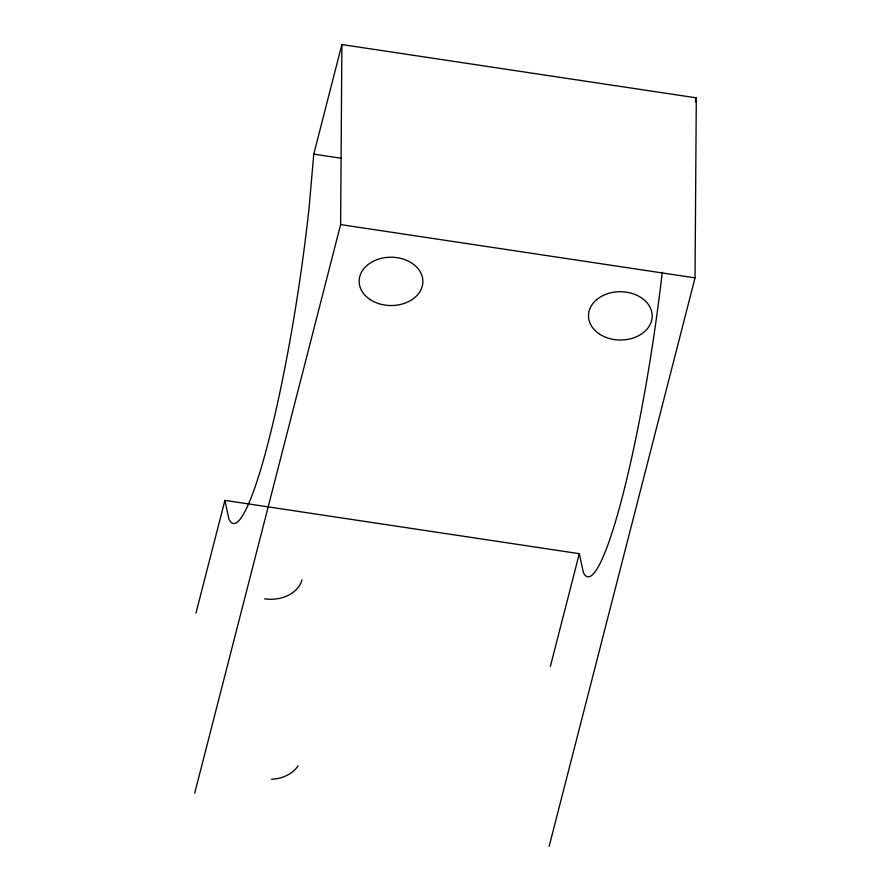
<?xml version="1.0" encoding="UTF-8"?>
<svg xmlns="http://www.w3.org/2000/svg" width="891" height="891" viewBox="0 0 891 891"><rect width="100%" height="100%" fill="white"/><g stroke="black" fill="none" stroke-linecap="round" stroke-linejoin="round"><path stroke-width="1.34" d="M194.706 793.157L340.629 224.588L341.888 44.55L696.294 97.843L695.036 277.881L549.112 846.45M341.888 44.55L313.766 154.132L309.155 207.035A242.463 29.358 -81.4 0 1 228.998 519.342L224.9 500.374L579.306 553.679L583.405 572.635A242.463 29.358 -81.4 0 0 662.258 272.256M195.964 613.119L224.9 500.374M550.371 666.412L579.306 553.679M695.27 101.852L696.294 97.843M313.766 154.132L341.242 158.264M340.629 224.588L695.036 277.881M298.04 765.848A31.853 24.157 0.4 0 1 271.632 779.28M301.938 579.841A31.853 24.157 0.4 0 1 264.582 598.83M370.11 299.543A31.853 24.157 0.4 0 0 422.289 286.078A31.853 24.157 0.4 0 0 380.646 258.501A31.853 24.157 0.4 0 0 370.11 299.543M599.431 334.025A31.853 24.157 0.4 0 0 651.611 320.56A31.853 24.157 0.4 0 0 609.967 292.994A31.853 24.157 0.4 0 0 599.431 334.025"/></g></svg>
